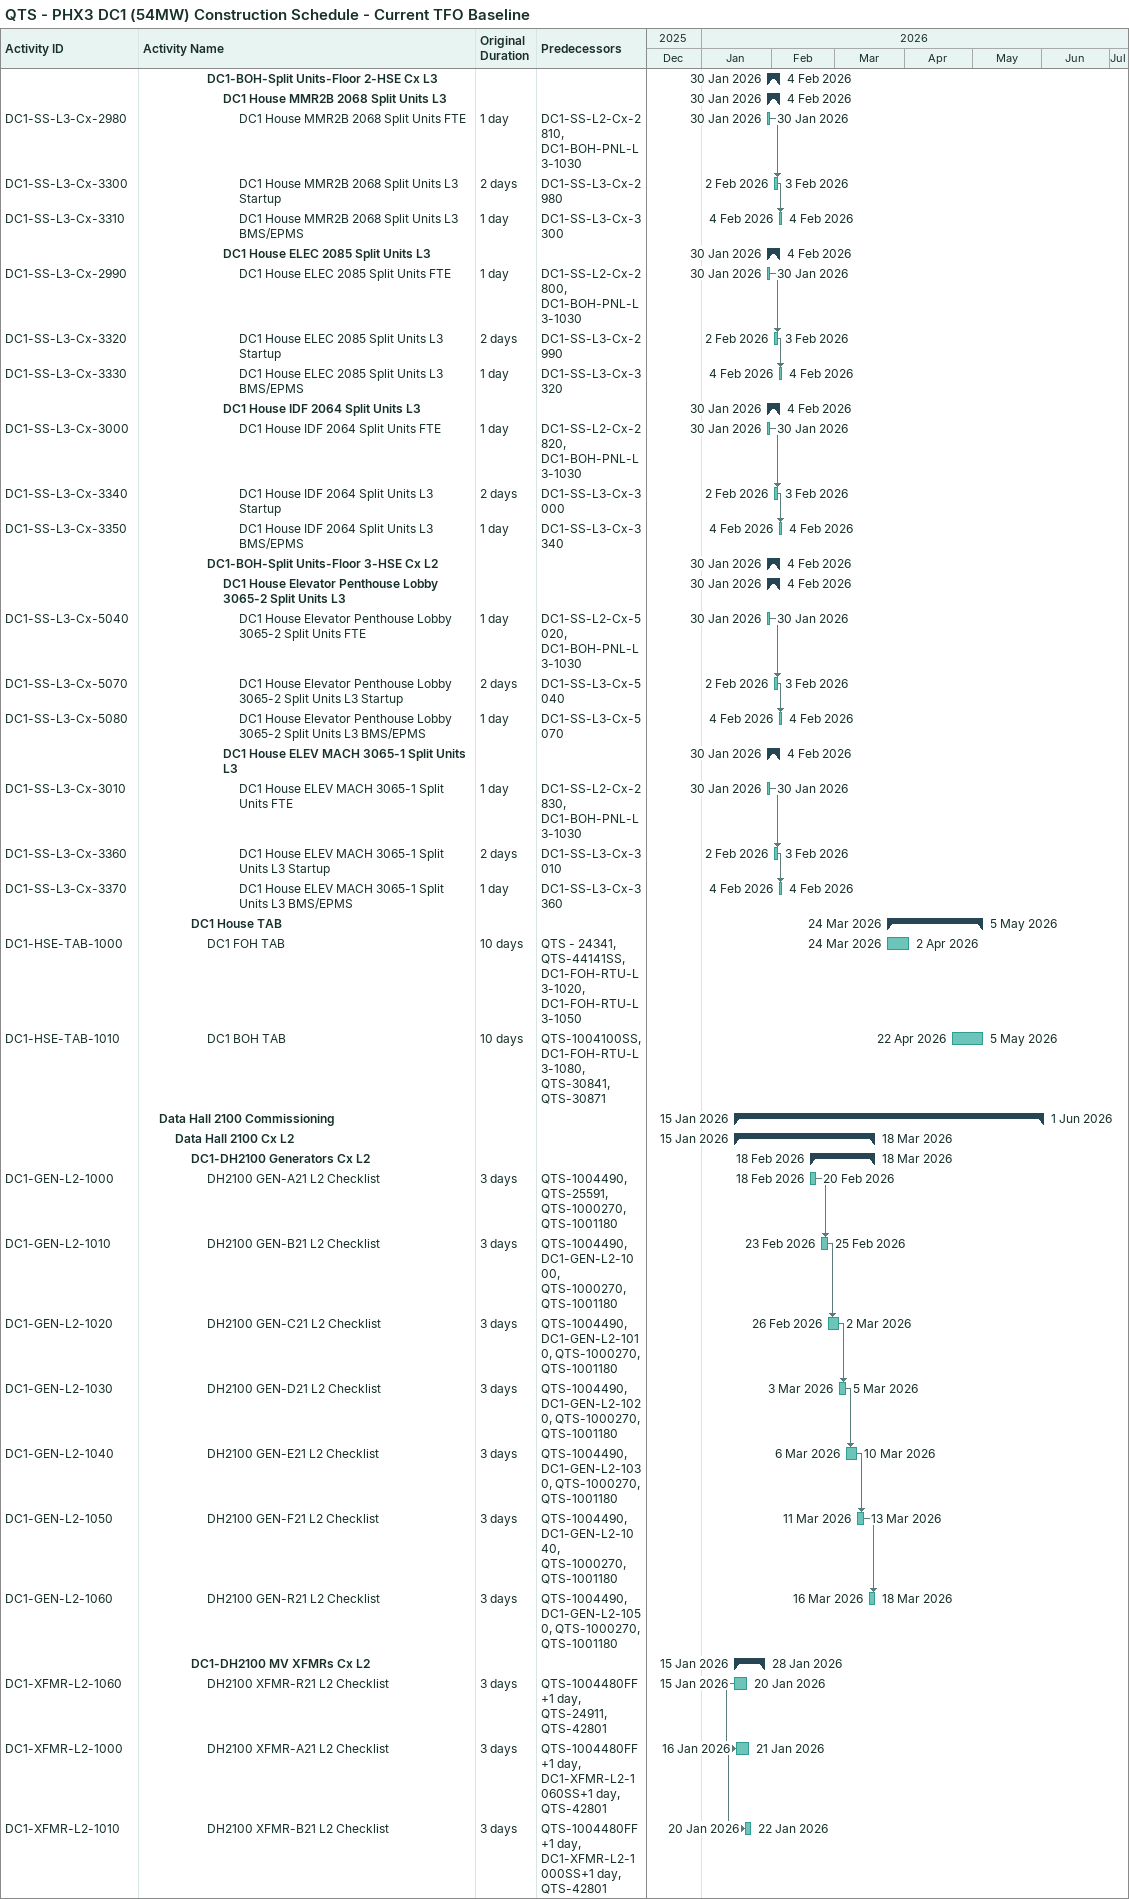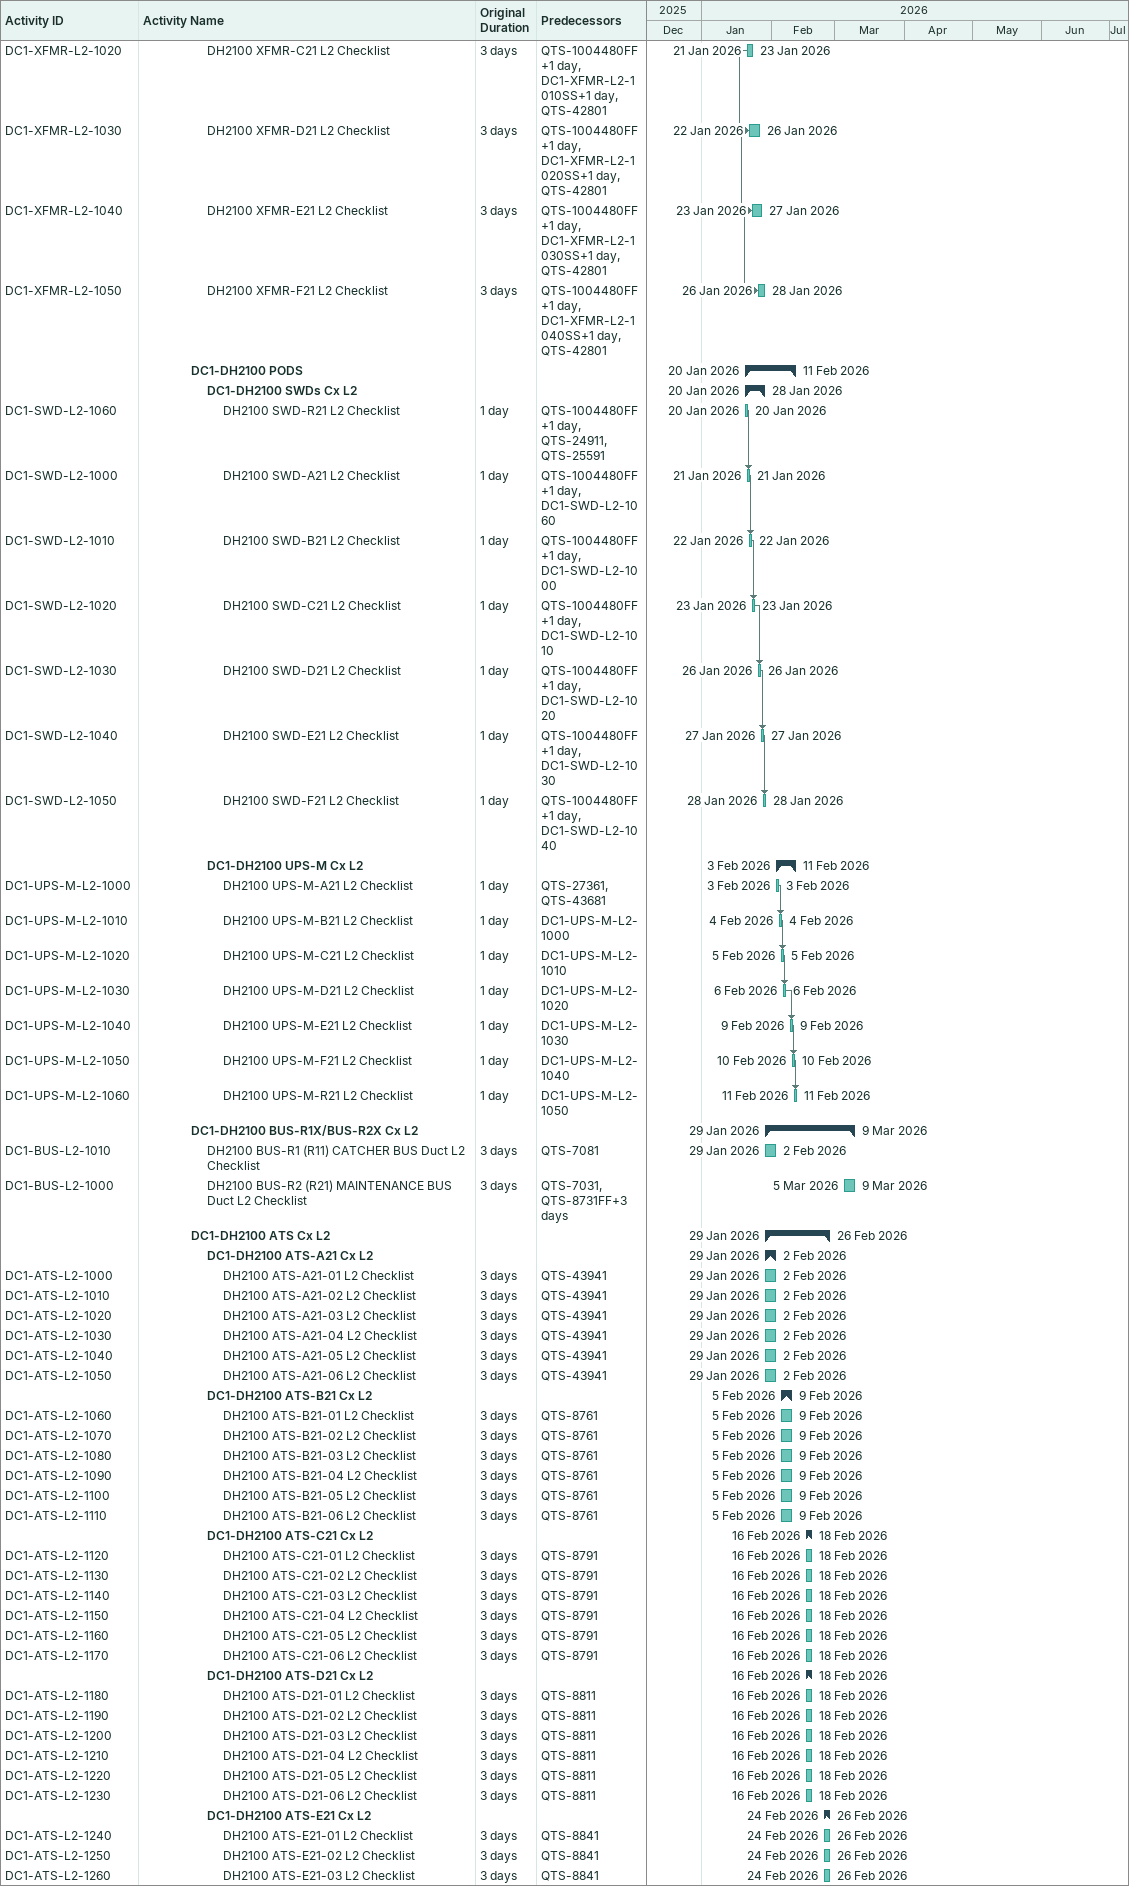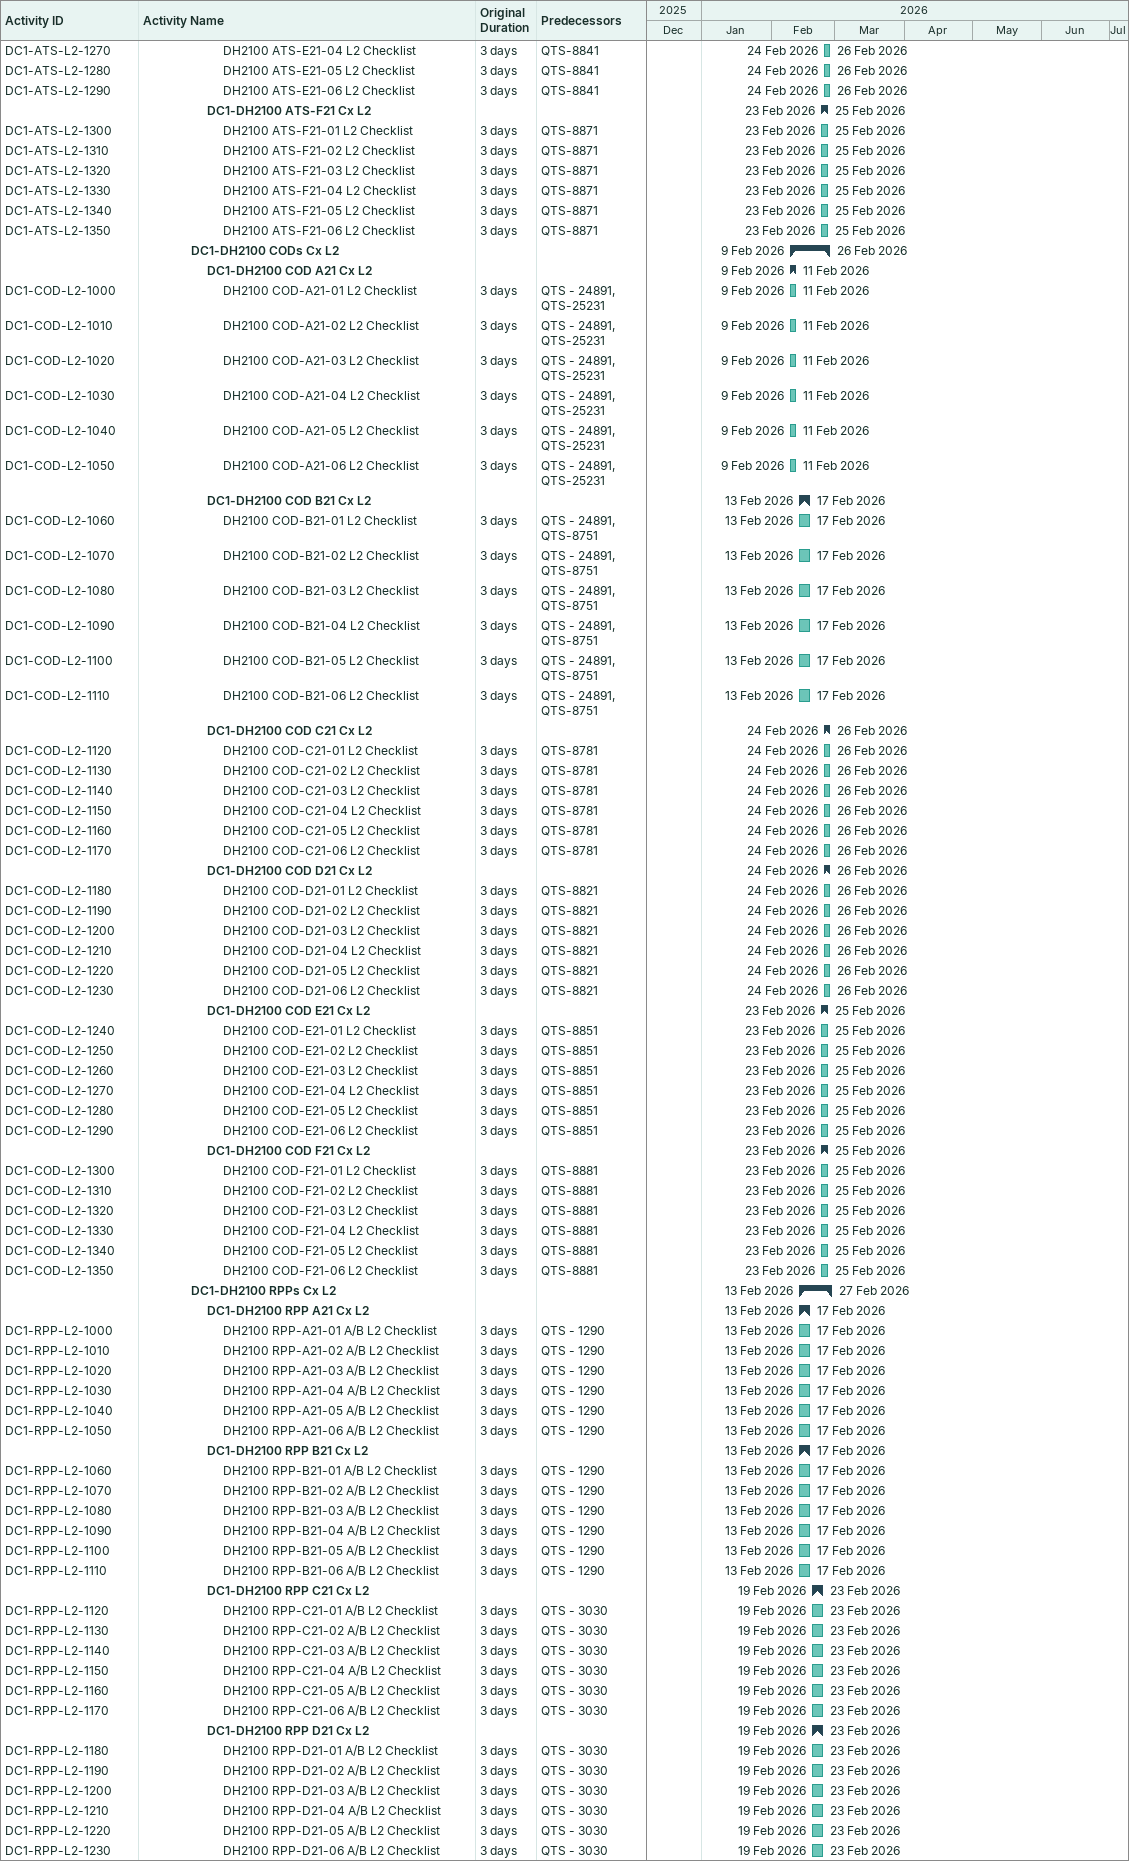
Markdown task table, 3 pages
QTS - PHX3 DC1 (54MW) Construction Schedule - Current TFO Baseline

| ID | Level | Task | Original duration | Start | Finish | Predecessors |
|---|---|---|---|---|---|---|
|  | 5 | **DC1-BOH-Split Units-Floor 2-HSE Cx L3** |  | 2026-01-30 | 2026-02-04 |  |
|  | 6 | **DC1 House MMR2B 2068 Split Units L3** |  | 2026-01-30 | 2026-02-04 |  |
| DC1-SS-L3-Cx-2980 | 7 | DC1 House MMR2B 2068 Split Units FTE | 1d | 2026-01-30 | 2026-01-30 | DC1-SS-L2-Cx-2810, DC1-BOH-PNL-L3-1030 |
| DC1-SS-L3-Cx-3300 | 7 | DC1 House MMR2B 2068 Split Units L3 Startup | 2d | 2026-02-02 | 2026-02-03 | DC1-SS-L3-Cx-2980 |
| DC1-SS-L3-Cx-3310 | 7 | DC1 House MMR2B 2068 Split Units L3 BMS/EPMS | 1d | 2026-02-04 | 2026-02-04 | DC1-SS-L3-Cx-3300 |
|  | 6 | **DC1 House ELEC 2085 Split Units L3** |  | 2026-01-30 | 2026-02-04 |  |
| DC1-SS-L3-Cx-2990 | 7 | DC1 House ELEC 2085 Split Units FTE | 1d | 2026-01-30 | 2026-01-30 | DC1-SS-L2-Cx-2800, DC1-BOH-PNL-L3-1030 |
| DC1-SS-L3-Cx-3320 | 7 | DC1 House ELEC 2085 Split Units L3 Startup | 2d | 2026-02-02 | 2026-02-03 | DC1-SS-L3-Cx-2990 |
| DC1-SS-L3-Cx-3330 | 7 | DC1 House ELEC 2085 Split Units L3 BMS/EPMS | 1d | 2026-02-04 | 2026-02-04 | DC1-SS-L3-Cx-3320 |
|  | 6 | **DC1 House IDF 2064 Split Units L3** |  | 2026-01-30 | 2026-02-04 |  |
| DC1-SS-L3-Cx-3000 | 7 | DC1 House IDF 2064 Split Units FTE | 1d | 2026-01-30 | 2026-01-30 | DC1-SS-L2-Cx-2820, DC1-BOH-PNL-L3-1030 |
| DC1-SS-L3-Cx-3340 | 7 | DC1 House IDF 2064 Split Units L3 Startup | 2d | 2026-02-02 | 2026-02-03 | DC1-SS-L3-Cx-3000 |
| DC1-SS-L3-Cx-3350 | 7 | DC1 House IDF 2064 Split Units L3 BMS/EPMS | 1d | 2026-02-04 | 2026-02-04 | DC1-SS-L3-Cx-3340 |
|  | 5 | **DC1-BOH-Split Units-Floor 3-HSE Cx L2** |  | 2026-01-30 | 2026-02-04 |  |
|  | 6 | **DC1 House Elevator Penthouse Lobby 3065-2 Split Units L3** |  | 2026-01-30 | 2026-02-04 |  |
| DC1-SS-L3-Cx-5040 | 7 | DC1 House Elevator Penthouse Lobby 3065-2 Split Units FTE | 1d | 2026-01-30 | 2026-01-30 | DC1-SS-L2-Cx-5020, DC1-BOH-PNL-L3-1030 |
| DC1-SS-L3-Cx-5070 | 7 | DC1 House Elevator Penthouse Lobby 3065-2 Split Units L3 Startup | 2d | 2026-02-02 | 2026-02-03 | DC1-SS-L3-Cx-5040 |
| DC1-SS-L3-Cx-5080 | 7 | DC1 House Elevator Penthouse Lobby 3065-2 Split Units L3 BMS/EPMS | 1d | 2026-02-04 | 2026-02-04 | DC1-SS-L3-Cx-5070 |
|  | 6 | **DC1 House ELEV MACH 3065-1 Split Units L3** |  | 2026-01-30 | 2026-02-04 |  |
| DC1-SS-L3-Cx-3010 | 7 | DC1 House ELEV MACH 3065-1 Split Units FTE | 1d | 2026-01-30 | 2026-01-30 | DC1-SS-L2-Cx-2830, DC1-BOH-PNL-L3-1030 |
| DC1-SS-L3-Cx-3360 | 7 | DC1 House ELEV MACH 3065-1 Split Units L3 Startup | 2d | 2026-02-02 | 2026-02-03 | DC1-SS-L3-Cx-3010 |
| DC1-SS-L3-Cx-3370 | 7 | DC1 House ELEV MACH 3065-1 Split Units L3 BMS/EPMS | 1d | 2026-02-04 | 2026-02-04 | DC1-SS-L3-Cx-3360 |
|  | 4 | **DC1 House TAB** |  | 2026-03-24 | 2026-05-05 |  |
| DC1-HSE-TAB-1000 | 5 | DC1 FOH TAB | 10d | 2026-03-24 | 2026-04-02 | QTS - 24341, QTS-44141SS, DC1-FOH-RTU-L3-1020, DC1-FOH-RTU-L3-1050 |
| DC1-HSE-TAB-1010 | 5 | DC1 BOH TAB | 10d | 2026-04-22 | 2026-05-05 | QTS-1004100SS, DC1-FOH-RTU-L3-1080, QTS-30841, QTS-30871 |
|  | 2 | **Data Hall 2100 Commissioning** |  | 2026-01-15 | 2026-06-01 |  |
|  | 3 | **Data Hall 2100 Cx L2** |  | 2026-01-15 | 2026-03-18 |  |
|  | 4 | **DC1-DH2100 Generators Cx L2** |  | 2026-02-18 | 2026-03-18 |  |
| DC1-GEN-L2-1000 | 5 | DH2100 GEN-A21 L2 Checklist | 3d | 2026-02-18 | 2026-02-20 | QTS-1004490, QTS-25591, QTS-1000270, QTS-1001180 |
| DC1-GEN-L2-1010 | 5 | DH2100 GEN-B21 L2 Checklist | 3d | 2026-02-23 | 2026-02-25 | QTS-1004490, DC1-GEN-L2-1000, QTS-1000270, QTS-1001180 |
| DC1-GEN-L2-1020 | 5 | DH2100 GEN-C21 L2 Checklist | 3d | 2026-02-26 | 2026-03-02 | QTS-1004490, DC1-GEN-L2-1010, QTS-1000270, QTS-1001180 |
| DC1-GEN-L2-1030 | 5 | DH2100 GEN-D21 L2 Checklist | 3d | 2026-03-03 | 2026-03-05 | QTS-1004490, DC1-GEN-L2-1020, QTS-1000270, QTS-1001180 |
| DC1-GEN-L2-1040 | 5 | DH2100 GEN-E21 L2 Checklist | 3d | 2026-03-06 | 2026-03-10 | QTS-1004490, DC1-GEN-L2-1030, QTS-1000270, QTS-1001180 |
| DC1-GEN-L2-1050 | 5 | DH2100 GEN-F21 L2 Checklist | 3d | 2026-03-11 | 2026-03-13 | QTS-1004490, DC1-GEN-L2-1040, QTS-1000270, QTS-1001180 |
| DC1-GEN-L2-1060 | 5 | DH2100 GEN-R21 L2 Checklist | 3d | 2026-03-16 | 2026-03-18 | QTS-1004490, DC1-GEN-L2-1050, QTS-1000270, QTS-1001180 |
|  | 4 | **DC1-DH2100 MV XFMRs Cx L2** |  | 2026-01-15 | 2026-01-28 |  |
| DC1-XFMR-L2-1060 | 5 | DH2100 XFMR-R21 L2 Checklist | 3d | 2026-01-15 | 2026-01-20 | QTS-1004480FF+1d, QTS-24911, QTS-42801 |
| DC1-XFMR-L2-1000 | 5 | DH2100 XFMR-A21 L2 Checklist | 3d | 2026-01-16 | 2026-01-21 | QTS-1004480FF+1d, DC1-XFMR-L2-1060SS+1d, QTS-42801 |
| DC1-XFMR-L2-1010 | 5 | DH2100 XFMR-B21 L2 Checklist | 3d | 2026-01-20 | 2026-01-22 | QTS-1004480FF+1d, DC1-XFMR-L2-1000SS+1d, QTS-42801 |
| DC1-XFMR-L2-1020 | 5 | DH2100 XFMR-C21 L2 Checklist | 3d | 2026-01-21 | 2026-01-23 | QTS-1004480FF+1d, DC1-XFMR-L2-1010SS+1d, QTS-42801 |
| DC1-XFMR-L2-1030 | 5 | DH2100 XFMR-D21 L2 Checklist | 3d | 2026-01-22 | 2026-01-26 | QTS-1004480FF+1d, DC1-XFMR-L2-1020SS+1d, QTS-42801 |
| DC1-XFMR-L2-1040 | 5 | DH2100 XFMR-E21 L2 Checklist | 3d | 2026-01-23 | 2026-01-27 | QTS-1004480FF+1d, DC1-XFMR-L2-1030SS+1d, QTS-42801 |
| DC1-XFMR-L2-1050 | 5 | DH2100 XFMR-F21 L2 Checklist | 3d | 2026-01-26 | 2026-01-28 | QTS-1004480FF+1d, DC1-XFMR-L2-1040SS+1d, QTS-42801 |
|  | 4 | **DC1-DH2100 PODS** |  | 2026-01-20 | 2026-02-11 |  |
|  | 5 | **DC1-DH2100 SWDs Cx L2** |  | 2026-01-20 | 2026-01-28 |  |
| DC1-SWD-L2-1060 | 6 | DH2100 SWD-R21 L2 Checklist | 1d | 2026-01-20 | 2026-01-20 | QTS-1004480FF+1d, QTS-24911, QTS-25591 |
| DC1-SWD-L2-1000 | 6 | DH2100 SWD-A21 L2 Checklist | 1d | 2026-01-21 | 2026-01-21 | QTS-1004480FF+1d, DC1-SWD-L2-1060 |
| DC1-SWD-L2-1010 | 6 | DH2100 SWD-B21 L2 Checklist | 1d | 2026-01-22 | 2026-01-22 | QTS-1004480FF+1d, DC1-SWD-L2-1000 |
| DC1-SWD-L2-1020 | 6 | DH2100 SWD-C21 L2 Checklist | 1d | 2026-01-23 | 2026-01-23 | QTS-1004480FF+1d, DC1-SWD-L2-1010 |
| DC1-SWD-L2-1030 | 6 | DH2100 SWD-D21 L2 Checklist | 1d | 2026-01-26 | 2026-01-26 | QTS-1004480FF+1d, DC1-SWD-L2-1020 |
| DC1-SWD-L2-1040 | 6 | DH2100 SWD-E21 L2 Checklist | 1d | 2026-01-27 | 2026-01-27 | QTS-1004480FF+1d, DC1-SWD-L2-1030 |
| DC1-SWD-L2-1050 | 6 | DH2100 SWD-F21 L2 Checklist | 1d | 2026-01-28 | 2026-01-28 | QTS-1004480FF+1d, DC1-SWD-L2-1040 |
|  | 5 | **DC1-DH2100 UPS-M Cx L2** |  | 2026-02-03 | 2026-02-11 |  |
| DC1-UPS-M-L2-1000 | 6 | DH2100 UPS-M-A21 L2 Checklist | 1d | 2026-02-03 | 2026-02-03 | QTS-27361, QTS-43681 |
| DC1-UPS-M-L2-1010 | 6 | DH2100 UPS-M-B21 L2 Checklist | 1d | 2026-02-04 | 2026-02-04 | DC1-UPS-M-L2-1000 |
| DC1-UPS-M-L2-1020 | 6 | DH2100 UPS-M-C21 L2 Checklist | 1d | 2026-02-05 | 2026-02-05 | DC1-UPS-M-L2-1010 |
| DC1-UPS-M-L2-1030 | 6 | DH2100 UPS-M-D21 L2 Checklist | 1d | 2026-02-06 | 2026-02-06 | DC1-UPS-M-L2-1020 |
| DC1-UPS-M-L2-1040 | 6 | DH2100 UPS-M-E21 L2 Checklist | 1d | 2026-02-09 | 2026-02-09 | DC1-UPS-M-L2-1030 |
| DC1-UPS-M-L2-1050 | 6 | DH2100 UPS-M-F21 L2 Checklist | 1d | 2026-02-10 | 2026-02-10 | DC1-UPS-M-L2-1040 |
| DC1-UPS-M-L2-1060 | 6 | DH2100 UPS-M-R21 L2 Checklist | 1d | 2026-02-11 | 2026-02-11 | DC1-UPS-M-L2-1050 |
|  | 4 | **DC1-DH2100 BUS-R1X/BUS-R2X Cx L2** |  | 2026-01-29 | 2026-03-09 |  |
| DC1-BUS-L2-1010 | 5 | DH2100 BUS-R1 (R11) CATCHER BUS Duct L2 Checklist | 3d | 2026-01-29 | 2026-02-02 | QTS-7081 |
| DC1-BUS-L2-1000 | 5 | DH2100 BUS-R2 (R21) MAINTENANCE BUS Duct L2 Checklist | 3d | 2026-03-05 | 2026-03-09 | QTS-7031, QTS-8731FF+3d |
|  | 4 | **DC1-DH2100 ATS Cx L2** |  | 2026-01-29 | 2026-02-26 |  |
|  | 5 | **DC1-DH2100 ATS-A21 Cx L2** |  | 2026-01-29 | 2026-02-02 |  |
| DC1-ATS-L2-1000 | 6 | DH2100 ATS-A21-01 L2 Checklist | 3d | 2026-01-29 | 2026-02-02 | QTS-43941 |
| DC1-ATS-L2-1010 | 6 | DH2100 ATS-A21-02 L2 Checklist | 3d | 2026-01-29 | 2026-02-02 | QTS-43941 |
| DC1-ATS-L2-1020 | 6 | DH2100 ATS-A21-03 L2 Checklist | 3d | 2026-01-29 | 2026-02-02 | QTS-43941 |
| DC1-ATS-L2-1030 | 6 | DH2100 ATS-A21-04 L2 Checklist | 3d | 2026-01-29 | 2026-02-02 | QTS-43941 |
| DC1-ATS-L2-1040 | 6 | DH2100 ATS-A21-05 L2 Checklist | 3d | 2026-01-29 | 2026-02-02 | QTS-43941 |
| DC1-ATS-L2-1050 | 6 | DH2100 ATS-A21-06 L2 Checklist | 3d | 2026-01-29 | 2026-02-02 | QTS-43941 |
|  | 5 | **DC1-DH2100 ATS-B21 Cx L2** |  | 2026-02-05 | 2026-02-09 |  |
| DC1-ATS-L2-1060 | 6 | DH2100 ATS-B21-01 L2 Checklist | 3d | 2026-02-05 | 2026-02-09 | QTS-8761 |
| DC1-ATS-L2-1070 | 6 | DH2100 ATS-B21-02 L2 Checklist | 3d | 2026-02-05 | 2026-02-09 | QTS-8761 |
| DC1-ATS-L2-1080 | 6 | DH2100 ATS-B21-03 L2 Checklist | 3d | 2026-02-05 | 2026-02-09 | QTS-8761 |
| DC1-ATS-L2-1090 | 6 | DH2100 ATS-B21-04 L2 Checklist | 3d | 2026-02-05 | 2026-02-09 | QTS-8761 |
| DC1-ATS-L2-1100 | 6 | DH2100 ATS-B21-05 L2 Checklist | 3d | 2026-02-05 | 2026-02-09 | QTS-8761 |
| DC1-ATS-L2-1110 | 6 | DH2100 ATS-B21-06 L2 Checklist | 3d | 2026-02-05 | 2026-02-09 | QTS-8761 |
|  | 5 | **DC1-DH2100 ATS-C21 Cx L2** |  | 2026-02-16 | 2026-02-18 |  |
| DC1-ATS-L2-1120 | 6 | DH2100 ATS-C21-01 L2 Checklist | 3d | 2026-02-16 | 2026-02-18 | QTS-8791 |
| DC1-ATS-L2-1130 | 6 | DH2100 ATS-C21-02 L2 Checklist | 3d | 2026-02-16 | 2026-02-18 | QTS-8791 |
| DC1-ATS-L2-1140 | 6 | DH2100 ATS-C21-03 L2 Checklist | 3d | 2026-02-16 | 2026-02-18 | QTS-8791 |
| DC1-ATS-L2-1150 | 6 | DH2100 ATS-C21-04 L2 Checklist | 3d | 2026-02-16 | 2026-02-18 | QTS-8791 |
| DC1-ATS-L2-1160 | 6 | DH2100 ATS-C21-05 L2 Checklist | 3d | 2026-02-16 | 2026-02-18 | QTS-8791 |
| DC1-ATS-L2-1170 | 6 | DH2100 ATS-C21-06 L2 Checklist | 3d | 2026-02-16 | 2026-02-18 | QTS-8791 |
|  | 5 | **DC1-DH2100 ATS-D21 Cx L2** |  | 2026-02-16 | 2026-02-18 |  |
| DC1-ATS-L2-1180 | 6 | DH2100 ATS-D21-01 L2 Checklist | 3d | 2026-02-16 | 2026-02-18 | QTS-8811 |
| DC1-ATS-L2-1190 | 6 | DH2100 ATS-D21-02 L2 Checklist | 3d | 2026-02-16 | 2026-02-18 | QTS-8811 |
| DC1-ATS-L2-1200 | 6 | DH2100 ATS-D21-03 L2 Checklist | 3d | 2026-02-16 | 2026-02-18 | QTS-8811 |
| DC1-ATS-L2-1210 | 6 | DH2100 ATS-D21-04 L2 Checklist | 3d | 2026-02-16 | 2026-02-18 | QTS-8811 |
| DC1-ATS-L2-1220 | 6 | DH2100 ATS-D21-05 L2 Checklist | 3d | 2026-02-16 | 2026-02-18 | QTS-8811 |
| DC1-ATS-L2-1230 | 6 | DH2100 ATS-D21-06 L2 Checklist | 3d | 2026-02-16 | 2026-02-18 | QTS-8811 |
|  | 5 | **DC1-DH2100 ATS-E21 Cx L2** |  | 2026-02-24 | 2026-02-26 |  |
| DC1-ATS-L2-1240 | 6 | DH2100 ATS-E21-01 L2 Checklist | 3d | 2026-02-24 | 2026-02-26 | QTS-8841 |
| DC1-ATS-L2-1250 | 6 | DH2100 ATS-E21-02 L2 Checklist | 3d | 2026-02-24 | 2026-02-26 | QTS-8841 |
| DC1-ATS-L2-1260 | 6 | DH2100 ATS-E21-03 L2 Checklist | 3d | 2026-02-24 | 2026-02-26 | QTS-8841 |
| DC1-ATS-L2-1270 | 6 | DH2100 ATS-E21-04 L2 Checklist | 3d | 2026-02-24 | 2026-02-26 | QTS-8841 |
| DC1-ATS-L2-1280 | 6 | DH2100 ATS-E21-05 L2 Checklist | 3d | 2026-02-24 | 2026-02-26 | QTS-8841 |
| DC1-ATS-L2-1290 | 6 | DH2100 ATS-E21-06 L2 Checklist | 3d | 2026-02-24 | 2026-02-26 | QTS-8841 |
|  | 5 | **DC1-DH2100 ATS-F21 Cx L2** |  | 2026-02-23 | 2026-02-25 |  |
| DC1-ATS-L2-1300 | 6 | DH2100 ATS-F21-01 L2 Checklist | 3d | 2026-02-23 | 2026-02-25 | QTS-8871 |
| DC1-ATS-L2-1310 | 6 | DH2100 ATS-F21-02 L2 Checklist | 3d | 2026-02-23 | 2026-02-25 | QTS-8871 |
| DC1-ATS-L2-1320 | 6 | DH2100 ATS-F21-03 L2 Checklist | 3d | 2026-02-23 | 2026-02-25 | QTS-8871 |
| DC1-ATS-L2-1330 | 6 | DH2100 ATS-F21-04 L2 Checklist | 3d | 2026-02-23 | 2026-02-25 | QTS-8871 |
| DC1-ATS-L2-1340 | 6 | DH2100 ATS-F21-05 L2 Checklist | 3d | 2026-02-23 | 2026-02-25 | QTS-8871 |
| DC1-ATS-L2-1350 | 6 | DH2100 ATS-F21-06 L2 Checklist | 3d | 2026-02-23 | 2026-02-25 | QTS-8871 |
|  | 4 | **DC1-DH2100 CODs Cx L2** |  | 2026-02-09 | 2026-02-26 |  |
|  | 5 | **DC1-DH2100 COD A21 Cx L2** |  | 2026-02-09 | 2026-02-11 |  |
| DC1-COD-L2-1000 | 6 | DH2100 COD-A21-01 L2 Checklist | 3d | 2026-02-09 | 2026-02-11 | QTS - 24891, QTS-25231 |
| DC1-COD-L2-1010 | 6 | DH2100 COD-A21-02 L2 Checklist | 3d | 2026-02-09 | 2026-02-11 | QTS - 24891, QTS-25231 |
| DC1-COD-L2-1020 | 6 | DH2100 COD-A21-03 L2 Checklist | 3d | 2026-02-09 | 2026-02-11 | QTS - 24891, QTS-25231 |
| DC1-COD-L2-1030 | 6 | DH2100 COD-A21-04 L2 Checklist | 3d | 2026-02-09 | 2026-02-11 | QTS - 24891, QTS-25231 |
| DC1-COD-L2-1040 | 6 | DH2100 COD-A21-05 L2 Checklist | 3d | 2026-02-09 | 2026-02-11 | QTS - 24891, QTS-25231 |
| DC1-COD-L2-1050 | 6 | DH2100 COD-A21-06 L2 Checklist | 3d | 2026-02-09 | 2026-02-11 | QTS - 24891, QTS-25231 |
|  | 5 | **DC1-DH2100 COD B21 Cx L2** |  | 2026-02-13 | 2026-02-17 |  |
| DC1-COD-L2-1060 | 6 | DH2100 COD-B21-01 L2 Checklist | 3d | 2026-02-13 | 2026-02-17 | QTS - 24891, QTS-8751 |
| DC1-COD-L2-1070 | 6 | DH2100 COD-B21-02 L2 Checklist | 3d | 2026-02-13 | 2026-02-17 | QTS - 24891, QTS-8751 |
| DC1-COD-L2-1080 | 6 | DH2100 COD-B21-03 L2 Checklist | 3d | 2026-02-13 | 2026-02-17 | QTS - 24891, QTS-8751 |
| DC1-COD-L2-1090 | 6 | DH2100 COD-B21-04 L2 Checklist | 3d | 2026-02-13 | 2026-02-17 | QTS - 24891, QTS-8751 |
| DC1-COD-L2-1100 | 6 | DH2100 COD-B21-05 L2 Checklist | 3d | 2026-02-13 | 2026-02-17 | QTS - 24891, QTS-8751 |
| DC1-COD-L2-1110 | 6 | DH2100 COD-B21-06 L2 Checklist | 3d | 2026-02-13 | 2026-02-17 | QTS - 24891, QTS-8751 |
|  | 5 | **DC1-DH2100 COD C21 Cx L2** |  | 2026-02-24 | 2026-02-26 |  |
| DC1-COD-L2-1120 | 6 | DH2100 COD-C21-01 L2 Checklist | 3d | 2026-02-24 | 2026-02-26 | QTS-8781 |
| DC1-COD-L2-1130 | 6 | DH2100 COD-C21-02 L2 Checklist | 3d | 2026-02-24 | 2026-02-26 | QTS-8781 |
| DC1-COD-L2-1140 | 6 | DH2100 COD-C21-03 L2 Checklist | 3d | 2026-02-24 | 2026-02-26 | QTS-8781 |
| DC1-COD-L2-1150 | 6 | DH2100 COD-C21-04 L2 Checklist | 3d | 2026-02-24 | 2026-02-26 | QTS-8781 |
| DC1-COD-L2-1160 | 6 | DH2100 COD-C21-05 L2 Checklist | 3d | 2026-02-24 | 2026-02-26 | QTS-8781 |
| DC1-COD-L2-1170 | 6 | DH2100 COD-C21-06 L2 Checklist | 3d | 2026-02-24 | 2026-02-26 | QTS-8781 |
|  | 5 | **DC1-DH2100 COD D21 Cx L2** |  | 2026-02-24 | 2026-02-26 |  |
| DC1-COD-L2-1180 | 6 | DH2100 COD-D21-01 L2 Checklist | 3d | 2026-02-24 | 2026-02-26 | QTS-8821 |
| DC1-COD-L2-1190 | 6 | DH2100 COD-D21-02 L2 Checklist | 3d | 2026-02-24 | 2026-02-26 | QTS-8821 |
| DC1-COD-L2-1200 | 6 | DH2100 COD-D21-03 L2 Checklist | 3d | 2026-02-24 | 2026-02-26 | QTS-8821 |
| DC1-COD-L2-1210 | 6 | DH2100 COD-D21-04 L2 Checklist | 3d | 2026-02-24 | 2026-02-26 | QTS-8821 |
| DC1-COD-L2-1220 | 6 | DH2100 COD-D21-05 L2 Checklist | 3d | 2026-02-24 | 2026-02-26 | QTS-8821 |
| DC1-COD-L2-1230 | 6 | DH2100 COD-D21-06 L2 Checklist | 3d | 2026-02-24 | 2026-02-26 | QTS-8821 |
|  | 5 | **DC1-DH2100 COD E21 Cx L2** |  | 2026-02-23 | 2026-02-25 |  |
| DC1-COD-L2-1240 | 6 | DH2100 COD-E21-01 L2 Checklist | 3d | 2026-02-23 | 2026-02-25 | QTS-8851 |
| DC1-COD-L2-1250 | 6 | DH2100 COD-E21-02 L2 Checklist | 3d | 2026-02-23 | 2026-02-25 | QTS-8851 |
| DC1-COD-L2-1260 | 6 | DH2100 COD-E21-03 L2 Checklist | 3d | 2026-02-23 | 2026-02-25 | QTS-8851 |
| DC1-COD-L2-1270 | 6 | DH2100 COD-E21-04 L2 Checklist | 3d | 2026-02-23 | 2026-02-25 | QTS-8851 |
| DC1-COD-L2-1280 | 6 | DH2100 COD-E21-05 L2 Checklist | 3d | 2026-02-23 | 2026-02-25 | QTS-8851 |
| DC1-COD-L2-1290 | 6 | DH2100 COD-E21-06 L2 Checklist | 3d | 2026-02-23 | 2026-02-25 | QTS-8851 |
|  | 5 | **DC1-DH2100 COD F21 Cx L2** |  | 2026-02-23 | 2026-02-25 |  |
| DC1-COD-L2-1300 | 6 | DH2100 COD-F21-01 L2 Checklist | 3d | 2026-02-23 | 2026-02-25 | QTS-8881 |
| DC1-COD-L2-1310 | 6 | DH2100 COD-F21-02 L2 Checklist | 3d | 2026-02-23 | 2026-02-25 | QTS-8881 |
| DC1-COD-L2-1320 | 6 | DH2100 COD-F21-03 L2 Checklist | 3d | 2026-02-23 | 2026-02-25 | QTS-8881 |
| DC1-COD-L2-1330 | 6 | DH2100 COD-F21-04 L2 Checklist | 3d | 2026-02-23 | 2026-02-25 | QTS-8881 |
| DC1-COD-L2-1340 | 6 | DH2100 COD-F21-05 L2 Checklist | 3d | 2026-02-23 | 2026-02-25 | QTS-8881 |
| DC1-COD-L2-1350 | 6 | DH2100 COD-F21-06 L2 Checklist | 3d | 2026-02-23 | 2026-02-25 | QTS-8881 |
|  | 4 | **DC1-DH2100 RPPs Cx L2** |  | 2026-02-13 | 2026-02-27 |  |
|  | 5 | **DC1-DH2100 RPP A21 Cx L2** |  | 2026-02-13 | 2026-02-17 |  |
| DC1-RPP-L2-1000 | 6 | DH2100 RPP-A21-01 A/B L2 Checklist | 3d | 2026-02-13 | 2026-02-17 | QTS - 1290 |
| DC1-RPP-L2-1010 | 6 | DH2100 RPP-A21-02 A/B L2 Checklist | 3d | 2026-02-13 | 2026-02-17 | QTS - 1290 |
| DC1-RPP-L2-1020 | 6 | DH2100 RPP-A21-03 A/B L2 Checklist | 3d | 2026-02-13 | 2026-02-17 | QTS - 1290 |
| DC1-RPP-L2-1030 | 6 | DH2100 RPP-A21-04 A/B L2 Checklist | 3d | 2026-02-13 | 2026-02-17 | QTS - 1290 |
| DC1-RPP-L2-1040 | 6 | DH2100 RPP-A21-05 A/B L2 Checklist | 3d | 2026-02-13 | 2026-02-17 | QTS - 1290 |
| DC1-RPP-L2-1050 | 6 | DH2100 RPP-A21-06 A/B L2 Checklist | 3d | 2026-02-13 | 2026-02-17 | QTS - 1290 |
|  | 5 | **DC1-DH2100 RPP B21 Cx L2** |  | 2026-02-13 | 2026-02-17 |  |
| DC1-RPP-L2-1060 | 6 | DH2100 RPP-B21-01 A/B L2 Checklist | 3d | 2026-02-13 | 2026-02-17 | QTS - 1290 |
| DC1-RPP-L2-1070 | 6 | DH2100 RPP-B21-02 A/B L2 Checklist | 3d | 2026-02-13 | 2026-02-17 | QTS - 1290 |
| DC1-RPP-L2-1080 | 6 | DH2100 RPP-B21-03 A/B L2 Checklist | 3d | 2026-02-13 | 2026-02-17 | QTS - 1290 |
| DC1-RPP-L2-1090 | 6 | DH2100 RPP-B21-04 A/B L2 Checklist | 3d | 2026-02-13 | 2026-02-17 | QTS - 1290 |
| DC1-RPP-L2-1100 | 6 | DH2100 RPP-B21-05 A/B L2 Checklist | 3d | 2026-02-13 | 2026-02-17 | QTS - 1290 |
| DC1-RPP-L2-1110 | 6 | DH2100 RPP-B21-06 A/B L2 Checklist | 3d | 2026-02-13 | 2026-02-17 | QTS - 1290 |
|  | 5 | **DC1-DH2100 RPP C21 Cx L2** |  | 2026-02-19 | 2026-02-23 |  |
| DC1-RPP-L2-1120 | 6 | DH2100 RPP-C21-01 A/B L2 Checklist | 3d | 2026-02-19 | 2026-02-23 | QTS - 3030 |
| DC1-RPP-L2-1130 | 6 | DH2100 RPP-C21-02 A/B L2 Checklist | 3d | 2026-02-19 | 2026-02-23 | QTS - 3030 |
| DC1-RPP-L2-1140 | 6 | DH2100 RPP-C21-03 A/B L2 Checklist | 3d | 2026-02-19 | 2026-02-23 | QTS - 3030 |
| DC1-RPP-L2-1150 | 6 | DH2100 RPP-C21-04 A/B L2 Checklist | 3d | 2026-02-19 | 2026-02-23 | QTS - 3030 |
| DC1-RPP-L2-1160 | 6 | DH2100 RPP-C21-05 A/B L2 Checklist | 3d | 2026-02-19 | 2026-02-23 | QTS - 3030 |
| DC1-RPP-L2-1170 | 6 | DH2100 RPP-C21-06 A/B L2 Checklist | 3d | 2026-02-19 | 2026-02-23 | QTS - 3030 |
|  | 5 | **DC1-DH2100 RPP D21 Cx L2** |  | 2026-02-19 | 2026-02-23 |  |
| DC1-RPP-L2-1180 | 6 | DH2100 RPP-D21-01 A/B L2 Checklist | 3d | 2026-02-19 | 2026-02-23 | QTS - 3030 |
| DC1-RPP-L2-1190 | 6 | DH2100 RPP-D21-02 A/B L2 Checklist | 3d | 2026-02-19 | 2026-02-23 | QTS - 3030 |
| DC1-RPP-L2-1200 | 6 | DH2100 RPP-D21-03 A/B L2 Checklist | 3d | 2026-02-19 | 2026-02-23 | QTS - 3030 |
| DC1-RPP-L2-1210 | 6 | DH2100 RPP-D21-04 A/B L2 Checklist | 3d | 2026-02-19 | 2026-02-23 | QTS - 3030 |
| DC1-RPP-L2-1220 | 6 | DH2100 RPP-D21-05 A/B L2 Checklist | 3d | 2026-02-19 | 2026-02-23 | QTS - 3030 |
| DC1-RPP-L2-1230 | 6 | DH2100 RPP-D21-06 A/B L2 Checklist | 3d | 2026-02-19 | 2026-02-23 | QTS - 3030 |
